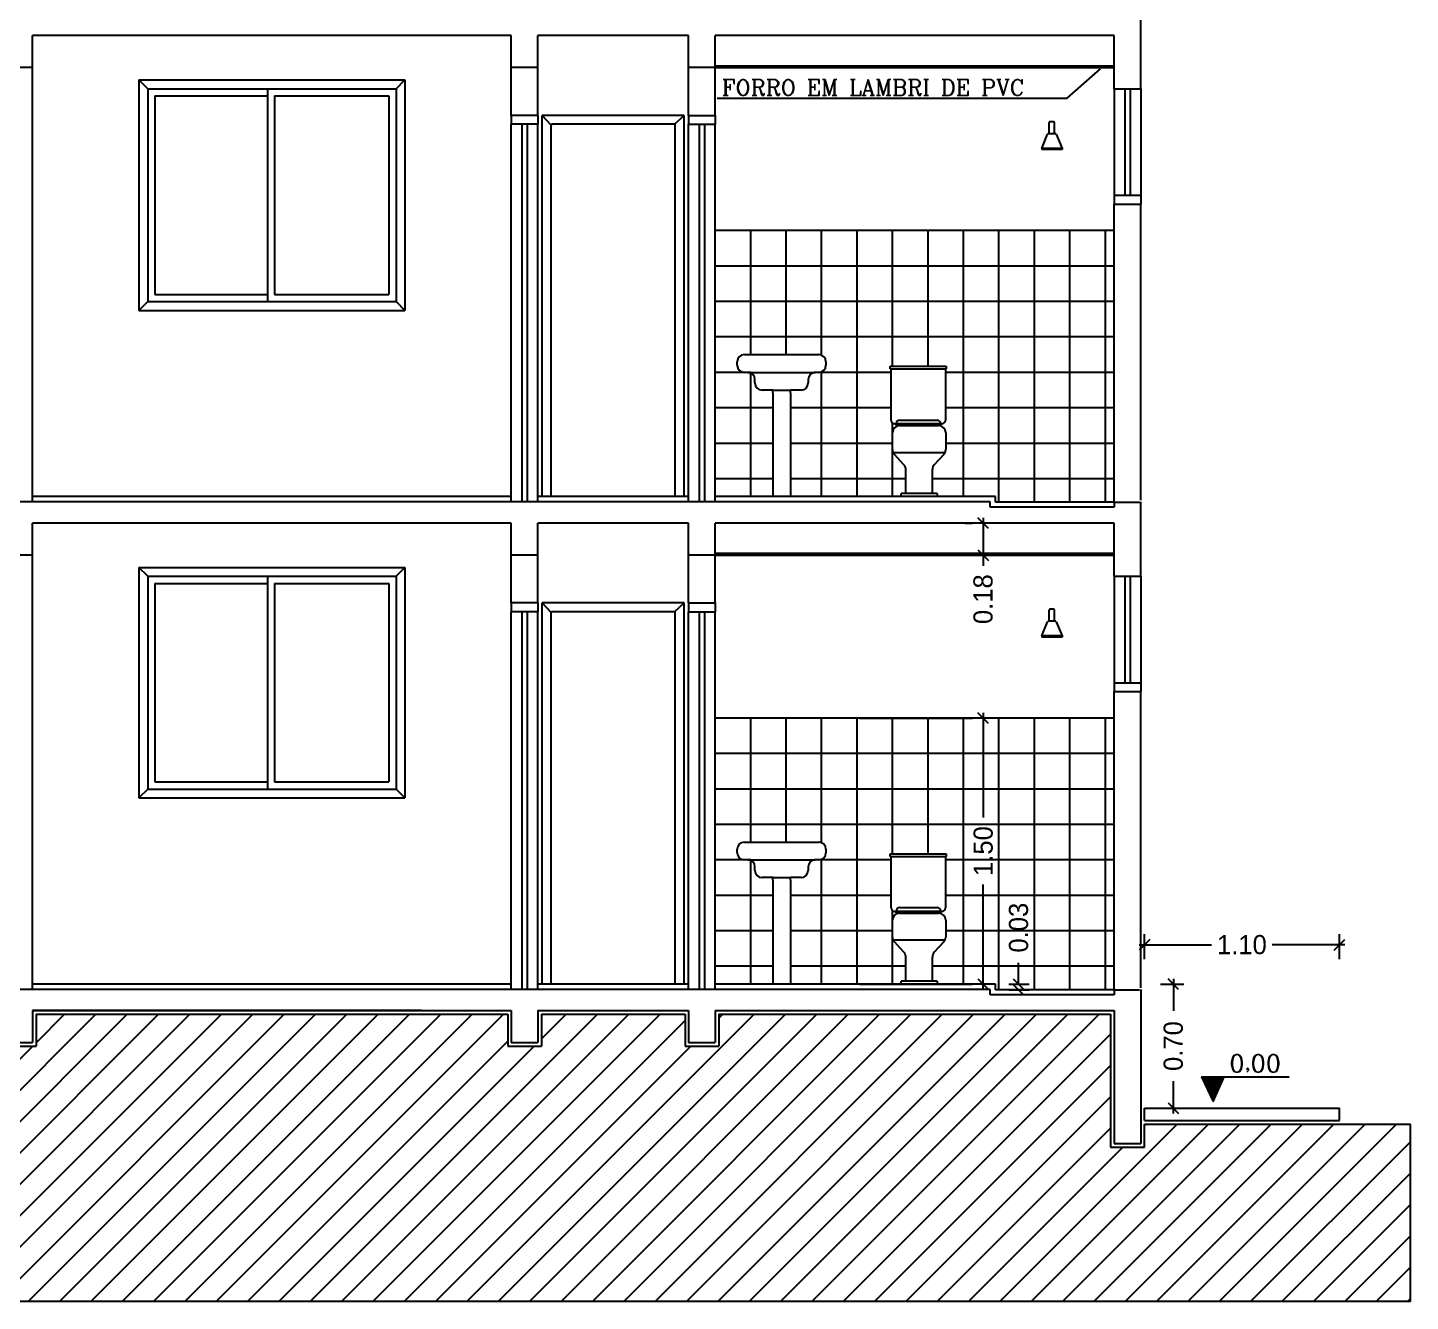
# Model space of a CAD drawing. Extents: x -18 to 75.6, y 22.6 to 43.7.
# Drawn here: x 67.79 to 75.59, y 23.09 to 30.28 of the extents above; entities that cross this region are included whole.
import ezdxf

# ---------------------------------------------------------------- set-up
doc = ezdxf.new("R2010")
doc.units = 0
doc.header["$LTSCALE"] = 2
doc.linetypes.add('ACAD_ISO04W100', pattern=[30.5, 24, -3, 0.5, -3])
doc.layers.get('0').update_dxf_attribs({"linetype": 'CONTINUOUS'})
doc.layers.get('DEFPOINTS').update_dxf_attribs({"linetype": 'CONTINUOUS'})
for name, color, linetype in [('CONCRETO', 5, 'CONTINUOUS'), ('COTA', 244, 'CONTINUOUS'), ('COTAS', 244, 'CONTINUOUS'), ('EQUIPAMENTOS', 1, 'CONTINUOUS'), ('ESQUADRIAS', 244, 'CONTINUOUS'), ('PAREDECORTE', 3, 'CONTINUOUS'), ('PISO', 30, 'CONTINUOUS'), ('TERRENOEMCORTE', 244, 'CONTINUOUS'), ('TEXTO', 1, 'CONTINUOUS')]:
    doc.layers.add(name, color=color, linetype=linetype)
doc.styles.add('ROMANC', font='ROMANC.SHX')
doc.dimstyles.get("Standard").update_dxf_attribs({"dimtxt": 0.18, "dimasz": 0.18, "dimexe": 0.18, "dimexo": 0.0625, "dimgap": 0.09, "dimtad": 0, "dimtih": 1, "dimtoh": 1, "dimdec": 4, "dimzin": 0, "dimtxsty": 'STANDARD', "dimcen": 0.09, "dimazin": 3, "dimtfac": 1, "dimtdec": 4, "dimtofl": 0, "dimtmove": 0, "dimatfit": 3, "dimtolj": 1, "dimtzin": 0})

# ---------------------------------------------------------------- blocks, each defined once
blk = doc.blocks.new('_OBLIQUE')
at = {"color": 0, "linetype": 'BYBLOCK'}
blk.add_line((-0.5, -0.5), (0.5, 0.5), dxfattribs=at)
blk = doc.blocks.new('*D4')
at = {"color": 244, "linetype": 'BYBLOCK', "ltscale": 0.2}
for p, q in [((78.5733, 26.7575), (78.7066, 26.7575)), ((78.6466, 26.7875), (78.6466, 26.6055)), ((78.6466, 26.0275), (78.6466, 26.2095)), ((78.5933, 26.0575), (78.7066, 26.0575))]:
    blk.add_line(p, q, dxfattribs=at)
at = {"layer": 'DEFPOINTS', "color": 0, "linetype": 'BYBLOCK', "ltscale": 0.2}
for p in [(77.7333, 26.7575), (77.7533, 26.0575), (78.6466, 26.0575)]:
    blk.add_point(p, dxfattribs=at)
at = {"color": 244, "linetype": 'BYBLOCK', "ltscale": 0.2, "xscale": 0.06, "yscale": 0.06, "zscale": 0.06}
for p, rotation in [((78.6466, 26.7575), 90), ((78.6466, 26.0575), 270)]:
    blk.add_blockref('_OBLIQUE', p, dxfattribs=dict(at, rotation=rotation))
at = {"color": 30, "linetype": 'BYBLOCK', "ltscale": 0.2, "insert": (78.6466, 26.4075), "char_height": 0.108, "attachment_point": 5, "rotation": 90}
blk.add_mtext('\\A1;0.70', dxfattribs=at)
blk = doc.blocks.new('*X3')
at = {"color": 0}
for p, q in [((191.8346, 96.81), (191.8357, 96.8112)), ((191.8352, 96.8088), (191.8375, 96.8112)), ((191.8357, 96.8076), (191.8392, 96.8112)), ((191.8363, 96.8064), (191.841, 96.8112)), ((191.8369, 96.8052), (191.8428, 96.8112)), ((191.8374, 96.804), (191.8445, 96.8112)), ((191.838, 96.8028), (191.8463, 96.8112)), ((191.8386, 96.8016), (191.8481, 96.8112)), ((191.8391, 96.8004), (191.8498, 96.8112)), ((191.8397, 96.7992), (191.8516, 96.8112)), ((191.8403, 96.798), (191.8534, 96.8112)), ((191.8408, 96.7968), (191.8551, 96.8112)), ((191.8414, 96.7956), (191.8569, 96.8112)), ((191.842, 96.7944), (191.8587, 96.8112)), ((191.8425, 96.7932), (191.8605, 96.8112)), ((191.8431, 96.792), (191.8622, 96.8112)), ((191.8436, 96.7908), (191.864, 96.8112)), ((191.8442, 96.7896), (191.8658, 96.8112)), ((191.8448, 96.7884), (191.8675, 96.8112)), ((191.8453, 96.7872), (191.8693, 96.8112)), ((191.8459, 96.786), (191.8711, 96.8112)), ((191.8465, 96.7848), (191.8728, 96.8112)), ((191.847, 96.7836), (191.8746, 96.8112)), ((191.8476, 96.7824), (191.8764, 96.8112)), ((191.8482, 96.7812), (191.8781, 96.8112)), ((191.8487, 96.78), (191.8799, 96.8112)), ((191.8493, 96.7788), (191.8817, 96.8112)), ((191.8499, 96.7776), (191.8834, 96.8112)), ((191.8504, 96.7764), (191.8852, 96.8112)), ((191.851, 96.7752), (191.887, 96.8112)), ((191.8516, 96.774), (191.8887, 96.8112)), ((191.8521, 96.7728), (191.8905, 96.8112)), ((191.8527, 96.7716), (191.8923, 96.8112)), ((191.8533, 96.7704), (191.894, 96.8112)), ((191.8538, 96.7692), (191.8958, 96.8112)), ((191.8544, 96.768), (191.8976, 96.8112)), ((191.855, 96.7668), (191.8972, 96.809)), ((191.8555, 96.7656), (191.8957, 96.8057)), ((191.8561, 96.7644), (191.8942, 96.8025)), ((191.8567, 96.7632), (191.8927, 96.7992)), ((191.8572, 96.762), (191.8913, 96.796)), ((191.8578, 96.7608), (191.8898, 96.7928)), ((191.8584, 96.7596), (191.8883, 96.7895)), ((191.8589, 96.7584), (191.8868, 96.7863)), ((191.8595, 96.7572), (191.8853, 96.783)), ((191.8601, 96.756), (191.8839, 96.7798)), ((191.8606, 96.7548), (191.8824, 96.7765)), ((191.8612, 96.7536), (191.8809, 96.7733)), ((191.8618, 96.7524), (191.8794, 96.77)), ((191.8623, 96.7512), (191.8779, 96.7668)), ((191.8629, 96.75), (191.8765, 96.7635)), ((191.8635, 96.7488), (191.875, 96.7603)), ((191.864, 96.7476), (191.8735, 96.757)), ((191.8646, 96.7464), (191.872, 96.7538)), ((191.8652, 96.7452), (191.8705, 96.7505)), ((191.8657, 96.744), (191.8691, 96.7473)), ((191.8663, 96.7428), (191.8676, 96.744))]:
    blk.add_line(p, q, dxfattribs=at)
blk = doc.blocks.new('*D6')
at = {"color": 244, "linetype": 'BYBLOCK', "ltscale": 0.2}
for p, q in [((104.9764, 27.4607), (105.6139, 27.4607)), ((105.6739, 27.4907), (105.6739, 26.8997)), ((105.6739, 25.9307), (105.6739, 26.5217)), ((104.9764, 25.9607), (105.6139, 25.9607))]:
    blk.add_line(p, q, dxfattribs=at)
at = {"layer": 'DEFPOINTS', "color": 0, "linetype": 'BYBLOCK', "ltscale": 0.2}
for p in [(105.6739, 27.4607), (105.8164, 27.4607), (105.8164, 25.9607)]:
    blk.add_point(p, dxfattribs=at)
at = {"color": 244, "linetype": 'BYBLOCK', "ltscale": 0.2, "xscale": 0.06, "yscale": 0.06, "zscale": 0.06}
for p, rotation in [((105.6739, 27.4607), 90), ((105.6739, 25.9607), 270)]:
    blk.add_blockref('_OBLIQUE', p, dxfattribs=dict(at, rotation=rotation))
at = {"color": 30, "linetype": 'BYBLOCK', "ltscale": 0.2, "insert": (105.6739, 26.7107), "char_height": 0.108, "attachment_point": 5, "rotation": 90}
blk.add_mtext('\\A1;1.50', dxfattribs=at)
blk = doc.blocks.new('*D7')
at = {"color": 244, "linetype": 'BYBLOCK', "ltscale": 0.2}
for p, q in [((106.711, 25.9607), (106.711, 26.0807)), ((106.6564, 25.9607), (106.771, 25.9607)), ((106.6564, 25.9281), (106.771, 25.9281)), ((106.711, 25.9281), (106.711, 25.9281))]:
    blk.add_line(p, q, dxfattribs=at)
at = {"layer": 'DEFPOINTS', "color": 0, "linetype": 'BYBLOCK', "ltscale": 0.2}
for p in [(105.8164, 25.9607), (105.8164, 25.9281), (106.711, 25.9607)]:
    blk.add_point(p, dxfattribs=at)
at = {"color": 244, "linetype": 'BYBLOCK', "ltscale": 0.2, "xscale": 0.06, "yscale": 0.06, "zscale": 0.06}
for p, rotation in [((106.711, 25.9607), 270), ((106.711, 25.9281), 90)]:
    blk.add_blockref('_OBLIQUE', p, dxfattribs=dict(at, rotation=rotation))
at = {"color": 30, "linetype": 'BYBLOCK', "ltscale": 0.2, "insert": (106.711, 26.2787), "char_height": 0.108, "attachment_point": 5, "rotation": 90}
blk.add_mtext('\\A1;0.03', dxfattribs=at)
blk = doc.blocks.new('*D8')
at = {"color": 244, "linetype": 'BYBLOCK', "ltscale": 0.2}
for p, q in [((105.6464, 28.5607), (105.6871, 28.5607)), ((105.7471, 28.5907), (105.7471, 28.3807)), ((105.6464, 28.3807), (105.6871, 28.3807)), ((105.7471, 28.3807), (105.7471, 28.3207))]:
    blk.add_line(p, q, dxfattribs=at)
at = {"layer": 'DEFPOINTS', "color": 0, "linetype": 'BYBLOCK', "ltscale": 0.2}
for p in [(106.4864, 28.5607), (105.7471, 28.3807), (106.4864, 28.3807)]:
    blk.add_point(p, dxfattribs=at)
at = {"color": 244, "linetype": 'BYBLOCK', "ltscale": 0.2, "xscale": 0.06, "yscale": 0.06, "zscale": 0.06}
for p, rotation in [((105.7471, 28.5607), 90), ((105.7471, 28.3807), 270)]:
    blk.add_blockref('_OBLIQUE', p, dxfattribs=dict(at, rotation=rotation))
at = {"color": 30, "linetype": 'BYBLOCK', "ltscale": 0.2, "insert": (105.7471, 28.1317), "char_height": 0.108, "attachment_point": 5, "rotation": 90}
blk.add_mtext('\\A1;0.18', dxfattribs=at)
blk = doc.blocks.new('*D11')
at = {"color": 244, "linetype": 'BYBLOCK', "ltscale": 0.2}
for p, q in [((106.6564, 26.1007), (106.6564, 26.2424)), ((107.7564, 26.1007), (107.7564, 26.2424)), ((106.6264, 26.1824), (107.0354, 26.1824)), ((107.7864, 26.1824), (107.3774, 26.1824))]:
    blk.add_line(p, q, dxfattribs=at)
at = {"layer": 'DEFPOINTS', "color": 0, "linetype": 'BYBLOCK', "ltscale": 0.2}
for p in [(107.7564, 26.1824), (106.6564, 25.2607), (107.7564, 25.2607)]:
    blk.add_point(p, dxfattribs=at)
at = {"color": 244, "linetype": 'BYBLOCK', "ltscale": 0.2, "xscale": 0.06, "yscale": 0.06, "zscale": 0.06, "rotation": 180}
blk.add_blockref('_OBLIQUE', (106.6564, 26.1824), dxfattribs=at)
at = {"color": 244, "linetype": 'BYBLOCK', "ltscale": 0.2, "xscale": 0.06, "yscale": 0.06, "zscale": 0.06}
blk.add_blockref('_OBLIQUE', (107.7564, 26.1824), dxfattribs=at)
at = {"color": 30, "linetype": 'BYBLOCK', "ltscale": 0.2, "insert": (107.2064, 26.1824), "char_height": 0.108, "attachment_point": 5}
blk.add_mtext('\\A1;1.10', dxfattribs=at)
blk = doc.blocks.new('*D34')
at = {"color": 244, "linetype": 'BYBLOCK', "ltscale": 0.2}
for p, q in [((98.9964, 27.4607), (98.8664, 27.4607)), ((98.9264, 27.4907), (98.9264, 26.8997)), ((98.9264, 25.9307), (98.9264, 26.5217)), ((98.9964, 25.9607), (98.8664, 25.9607))]:
    blk.add_line(p, q, dxfattribs=at)
at = {"layer": 'DEFPOINTS', "color": 0, "linetype": 'BYBLOCK', "ltscale": 0.2}
for p in [(99.8364, 27.4607), (98.9264, 25.9607), (99.8364, 25.9607)]:
    blk.add_point(p, dxfattribs=at)
at = {"color": 244, "linetype": 'BYBLOCK', "ltscale": 0.2, "xscale": 0.06, "yscale": 0.06, "zscale": 0.06}
for p, rotation in [((98.9264, 27.4607), 90), ((98.9264, 25.9607), 270)]:
    blk.add_blockref('_OBLIQUE', p, dxfattribs=dict(at, rotation=rotation))
at = {"color": 30, "linetype": 'BYBLOCK', "ltscale": 0.2, "insert": (98.9264, 26.7107), "char_height": 0.108, "attachment_point": 5, "rotation": 90}
blk.add_mtext('\\A1;1.50', dxfattribs=at)
blk = doc.blocks.new('*X40')
at = {"color": 0, "ltscale": 0.2}
for p, q in [((99.124, 24.1707), (100.744, 25.7907)), ((99.3008, 24.1707), (100.9208, 25.7907)), ((99.4775, 24.1707), (101.0975, 25.7907)), ((99.6543, 24.1707), (101.2743, 25.7907)), ((99.8311, 24.1707), (101.4511, 25.7907)), ((100.0079, 24.1707), (101.6279, 25.7907)), ((100.1846, 24.1707), (101.8046, 25.7907)), ((100.3614, 24.1707), (101.9814, 25.7907)), ((100.4064, 25.6298), (100.5672, 25.7907)), ((100.5382, 24.1707), (102.1582, 25.7907)), ((100.715, 24.1707), (102.335, 25.7907)), ((100.8917, 24.1707), (102.5117, 25.7907)), ((101.0685, 24.1707), (102.6885, 25.7907)), ((101.2453, 24.1707), (102.8653, 25.7907)), ((101.4221, 24.1707), (103.0421, 25.7907)), ((101.9524, 24.1707), (103.5724, 25.7907)), ((102.1292, 24.1707), (103.7492, 25.7907)), ((102.306, 24.1707), (103.926, 25.7907)), ((102.4827, 24.1707), (104.0664, 25.7543)), ((102.8363, 24.1707), (104.4563, 25.7907)), ((103.0131, 24.1707), (104.6331, 25.7907)), ((103.1898, 24.1707), (104.8098, 25.7907)), ((103.2564, 25.6514), (103.3956, 25.7907)), ((103.3666, 24.1707), (104.9866, 25.7907)), ((103.5434, 24.1707), (105.1634, 25.7907)), ((103.7202, 24.1707), (105.3402, 25.7907)), ((103.897, 24.1707), (105.517, 25.7907)), ((104.0737, 24.1707), (105.6937, 25.7907)), ((104.2505, 24.1707), (105.8705, 25.7907)), ((104.2564, 25.7675), (104.2795, 25.7907)), ((104.4273, 24.1707), (106.0473, 25.7907)), ((104.6041, 24.1707), (106.2241, 25.7907)), ((104.7808, 24.1707), (106.4008, 25.7907)), ((104.9576, 24.1707), (106.4664, 25.6794)), ((98.9472, 24.1707), (100.3872, 25.6107)), ((101.5989, 24.1707), (103.0664, 25.6382)), ((101.7756, 24.1707), (103.2156, 25.6107)), ((102.6595, 24.1707), (104.0995, 25.6107)), ((105.1344, 24.1707), (106.4664, 25.5026)), ((105.3112, 24.1707), (106.4664, 25.3259)), ((105.4879, 24.1707), (106.4664, 25.1491)), ((105.8415, 24.1707), (106.8415, 25.1707)), ((106.0183, 24.1707), (107.0183, 25.1707)), ((106.195, 24.1707), (107.195, 25.1707)), ((106.3718, 24.1707), (107.3718, 25.1707)), ((106.5486, 24.1707), (107.5486, 25.1707)), ((106.6564, 25.1623), (106.6647, 25.1707)), ((106.7254, 24.1707), (107.7254, 25.1707)), ((106.9022, 24.1707), (107.9022, 25.1707)), ((107.0789, 24.1707), (108.0789, 25.1707)), ((105.6647, 24.1707), (106.5347, 25.0407)), ((107.2557, 24.1707), (108.1564, 25.0713)), ((107.4325, 24.1707), (108.1564, 24.8945)), ((107.6093, 24.1707), (108.1564, 24.7178)), ((107.786, 24.1707), (108.1564, 24.541)), ((107.9628, 24.1707), (108.1564, 24.3642)), ((108.1396, 24.1707), (108.1564, 24.1874))]:
    blk.add_line(p, q, dxfattribs=at)

msp = doc.modelspace()

# ---------------------------------------------------------------- linework, layer by layer
at = {"layer": 'CONCRETO', "color": 5, "linetype": 'CONTINUOUS', "ltscale": 0.2}
for p, q in [((74.0693, 29.9306), (74.0693, 30.3506)), ((70.5193, 30.2306), (67.8193, 30.2306)), ((67.8193, 30.0506), (67.8193, 30.2306)), ((70.5193, 30.0506), (70.5193, 30.2306)), ((71.5193, 30.2306), (70.6693, 30.2306)), ((70.6693, 30.0506), (70.6693, 30.2306)), ((71.5193, 30.0506), (71.5193, 30.2306)), ((73.9193, 30.2306), (71.6693, 30.2306)), ((71.6693, 30.0506), (71.6693, 30.2306)), ((73.9193, 29.9306), (73.9193, 30.2306)), ((67.8193, 30.0506), (67.6693, 30.0506)), ((70.6693, 30.0506), (70.5193, 30.0506)), ((71.6693, 30.0506), (71.5193, 30.0506)), ((73.9193, 29.9306), (74.0693, 29.9306)), ((70.6693, 29.7806), (70.5193, 29.7806)), ((70.5193, 29.7806), (70.5193, 29.7306)), ((70.6693, 29.7306), (70.5193, 29.7306)), ((70.6693, 29.7806), (70.6693, 29.7306)), ((71.5193, 29.7806), (71.5193, 29.7306)), ((71.5193, 29.7806), (71.6693, 29.7806)), ((71.5193, 29.7306), (71.6693, 29.7306)), ((71.6693, 29.7806), (71.6693, 29.7306)), ((73.9193, 29.3306), (73.9193, 29.2806)), ((73.9193, 29.3306), (74.0693, 29.3306)), ((74.0693, 29.3306), (74.0693, 29.2806)), ((73.9193, 29.2806), (74.0693, 29.2806)), ((73.2193, 27.6006), (57.9693, 27.6006)), ((73.2193, 27.5706), (73.2193, 27.6006)), ((73.92, 27.5706), (73.2193, 27.5706)), ((73.92, 27.6011), (73.92, 27.5706)), ((73.92, 27.598), (74.0621, 27.598)), ((74.0693, 27.1806), (74.0693, 27.6006)), ((67.8193, 27.3006), (67.8193, 27.4806)), ((70.5193, 27.4806), (67.8193, 27.4806)), ((70.5193, 27.3006), (70.5193, 27.4806)), ((70.6693, 27.3006), (70.6693, 27.4806)), ((71.5193, 27.4806), (70.6693, 27.4806)), ((71.5193, 27.3006), (71.5193, 27.4806)), ((73.9193, 27.4806), (71.6693, 27.4806)), ((71.6693, 27.3006), (71.6693, 27.4806)), ((73.9193, 27.1806), (73.9193, 27.4806)), ((67.8193, 27.3006), (67.6693, 27.3006)), ((70.6693, 27.3006), (70.5193, 27.3006)), ((71.6693, 27.3006), (71.5193, 27.3006)), ((73.9193, 27.1806), (74.0693, 27.1806)), ((70.5193, 27.0306), (70.5193, 26.9806)), ((70.6693, 27.0306), (70.5193, 27.0306)), ((70.6693, 26.9806), (70.5193, 26.9806)), ((70.6693, 27.0306), (70.6693, 26.9806)), ((71.5193, 27.0306), (71.6693, 27.0306)), ((71.5193, 27.0306), (71.5193, 26.9806)), ((71.5193, 26.9806), (71.6693, 26.9806)), ((71.6693, 27.0306), (71.6693, 26.9806)), ((73.9193, 26.5806), (74.0693, 26.5806)), ((73.9193, 26.5806), (73.9193, 26.5306)), ((73.9193, 26.5306), (74.0693, 26.5306)), ((74.0693, 26.5806), (74.0693, 26.5306)), ((73.2193, 24.8506), (57.9693, 24.8506)), ((73.2193, 24.8206), (73.2193, 24.8506)), ((73.92, 24.8206), (73.2193, 24.8206)), ((73.92, 24.8511), (73.92, 24.8206)), ((73.92, 24.848), (74.0621, 24.848)), ((74.0693, 24.8506), (74.0693, 23.9806)), ((67.8193, 24.7306), (67.8193, 24.5506)), ((70.012, 24.7306), (67.8193, 24.7306)), ((67.8193, 24.7306), (70.5193, 24.7306)), ((70.5193, 24.7306), (70.5193, 24.5506)), ((70.6693, 24.7306), (70.6693, 24.5506)), ((70.6693, 24.7306), (71.5193, 24.7306)), ((71.5193, 24.7306), (71.5193, 24.5506)), ((71.6693, 24.7306), (71.6693, 24.5506)), ((71.6693, 24.7306), (73.9193, 24.7306)), ((73.9193, 24.7306), (73.9193, 23.9806)), ((67.6693, 24.5506), (67.8193, 24.5506)), ((70.5193, 24.5506), (70.6693, 24.5506)), ((71.5193, 24.5506), (71.6693, 24.5506)), ((73.9193, 23.9806), (74.0693, 23.9806))]:
    msp.add_line(p, q, dxfattribs=at)
at = {"layer": 'CONCRETO', "color": 5, "ltscale": 0.2}
msp.add_line((73.9193, 23.9806), (74.0693, 23.9806), dxfattribs=at)
at = {"layer": 'COTA', "color": 244, "linetype": 'CONTINUOUS', "ltscale": 0.2}
for p, q in [((72.6565, 28.3503), (72.6565, 28.366)), ((72.6565, 28.366), (72.9726, 28.366)), ((72.6565, 28.3503), (72.9726, 28.3503)), ((72.6609, 28.0603), (72.6609, 28.3503)), ((72.9671, 28.3503), (72.9671, 28.0603)), ((72.9726, 28.366), (72.9726, 28.3503)), ((72.9471, 28.0403), (72.6809, 28.0403)), ((72.6565, 25.616), (72.9726, 25.616)), ((72.6565, 25.6003), (72.6565, 25.616)), ((72.6565, 25.6003), (72.9726, 25.6003)), ((72.6609, 25.3103), (72.6609, 25.6003)), ((72.9671, 25.6003), (72.9671, 25.3103)), ((72.9726, 25.616), (72.9726, 25.6003)), ((72.9471, 25.2903), (72.6809, 25.2903))]:
    msp.add_line(p, q, dxfattribs=at)
for centre, start, end in [((72.6809, 28.0603), 180, 270), ((72.9471, 28.0603), 270, 360), ((72.6809, 25.3103), 180, 270), ((72.9471, 25.3103), 270, 360)]:
    msp.add_arc(centre, 0.02, start, end, dxfattribs=at)
at = {"layer": 'COTAS', "color": 244, "ltscale": 0.2}
for p, q in [((74.4113, 24.3567), (74.9058, 24.3567)), ((74.4113, 24.3567), (74.4765, 24.2184)), ((74.4765, 24.2184), (74.5397, 24.3572))]:
    msp.add_line(p, q, dxfattribs=at)
at = {"layer": 'EQUIPAMENTOS', "color": 244, "linetype": 'CONTINUOUS', "ltscale": 0.3}
for p, q in [((73.5527, 29.6771), (73.5527, 29.7402)), ((73.5775, 29.7452), (73.5577, 29.7452)), ((73.5825, 29.6771), (73.5825, 29.7402)), ((73.511, 29.5946), (73.5431, 29.6739)), ((73.5879, 29.6771), (73.5477, 29.6771)), ((73.5924, 29.6741), (73.6267, 29.5946)), ((73.6267, 29.5946), (73.511, 29.5946)), ((73.511, 29.5946), (73.511, 29.5882)), ((73.6267, 29.5882), (73.511, 29.5882)), ((73.6267, 29.5946), (73.6267, 29.5882)), ((71.8535, 28.3311), (72.2335, 28.3311)), ((71.9935, 28.2311), (72.0935, 28.2311)), ((71.9935, 28.2165), (71.9935, 27.6309)), ((72.0935, 28.2165), (72.0935, 27.6309)), ((72.6904, 28.0317), (72.6904, 28.0417)), ((72.9404, 28.0317), (72.6904, 28.0317)), ((72.709, 28.0306), (72.929, 28.0306)), ((72.7104, 28.0617), (72.9204, 28.0617)), ((72.7109, 28.0317), (72.7109, 28.0306)), ((72.8609, 28.0317), (72.8609, 28.0306)), ((72.9404, 28.0417), (72.9404, 28.0317)), ((72.669, 27.8953), (72.669, 27.9906)), ((72.969, 27.9906), (72.969, 27.8953)), ((72.6722, 27.8796), (72.9659, 27.8796)), ((72.7334, 27.81), (72.6797, 27.8681)), ((72.9584, 27.8681), (72.9047, 27.81)), ((72.9659, 27.8796), (72.9584, 27.8681)), ((72.744, 27.6469), (72.744, 27.7828)), ((72.894, 27.6469), (72.894, 27.7828)), ((72.9216, 27.6469), (72.7171, 27.6469)), ((72.9216, 27.6306), (72.7171, 27.6306)), ((72.9216, 27.6469), (72.9216, 27.6306)), ((73.5527, 26.9271), (73.5527, 26.9902)), ((73.5775, 26.9952), (73.5577, 26.9952)), ((73.5825, 26.9271), (73.5825, 26.9902)), ((73.511, 26.8446), (73.5431, 26.9239)), ((73.5879, 26.9271), (73.5477, 26.9271)), ((73.5924, 26.9241), (73.6267, 26.8446)), ((73.511, 26.8446), (73.511, 26.8382)), ((73.6267, 26.8446), (73.511, 26.8446)), ((73.6267, 26.8382), (73.511, 26.8382)), ((73.6267, 26.8446), (73.6267, 26.8382)), ((71.8535, 25.5811), (72.2335, 25.5811)), ((71.9935, 25.4811), (72.0935, 25.4811)), ((71.9935, 25.4665), (71.9935, 24.8809)), ((72.0935, 25.4665), (72.0935, 24.8809)), ((72.6904, 25.2817), (72.6904, 25.2917)), ((72.9404, 25.2817), (72.6904, 25.2817)), ((72.709, 25.2806), (72.929, 25.2806)), ((72.7104, 25.3117), (72.9204, 25.3117)), ((72.7109, 25.2817), (72.7109, 25.2806)), ((72.8609, 25.2817), (72.8609, 25.2806)), ((72.9404, 25.2917), (72.9404, 25.2817)), ((72.669, 25.1453), (72.669, 25.2406)), ((72.969, 25.2406), (72.969, 25.1453)), ((72.6722, 25.1296), (72.9659, 25.1296)), ((72.7334, 25.06), (72.6797, 25.1181)), ((72.9584, 25.1181), (72.9047, 25.06)), ((72.9659, 25.1296), (72.9584, 25.1181)), ((72.744, 24.8969), (72.744, 25.0328)), ((72.894, 24.8969), (72.894, 25.0328)), ((72.9216, 24.8969), (72.7171, 24.8969)), ((72.9216, 24.8806), (72.7171, 24.8806)), ((72.9216, 24.8969), (72.9216, 24.8806))]:
    msp.add_line(p, q, dxfattribs=at)
at = {"layer": 'EQUIPAMENTOS', "color": 244, "ltscale": 0.3}
for p, q in [((71.7935, 28.3711), (71.7935, 28.3911)), ((71.8335, 28.4311), (72.2535, 28.4311)), ((72.2935, 28.3911), (72.2935, 28.3711)), ((71.8535, 28.3311), (71.8335, 28.3311)), ((72.2535, 28.3311), (72.2335, 28.3311)), ((71.8935, 28.2711), (71.8935, 28.2911)), ((71.9935, 28.2311), (71.9335, 28.2311)), ((71.9935, 28.2165), (71.9935, 28.2311)), ((72.1535, 28.2311), (72.0935, 28.2311)), ((72.0935, 28.2165), (72.0935, 28.2311)), ((72.1935, 28.2911), (72.1935, 28.2711)), ((71.8335, 25.6811), (72.2535, 25.6811)), ((71.7935, 25.6211), (71.7935, 25.6411)), ((71.8535, 25.5811), (71.8335, 25.5811)), ((72.2535, 25.5811), (72.2335, 25.5811)), ((72.2935, 25.6411), (72.2935, 25.6211)), ((71.8935, 25.5211), (71.8935, 25.5411)), ((72.1935, 25.5411), (72.1935, 25.5211)), ((71.9935, 25.4811), (71.9335, 25.4811)), ((71.9935, 25.4665), (71.9935, 25.4811)), ((72.0935, 25.4665), (72.0935, 25.4811)), ((72.1535, 25.4811), (72.0935, 25.4811))]:
    msp.add_line(p, q, dxfattribs=at)
at = {"layer": 'EQUIPAMENTOS', "color": 244, "linetype": 'ACAD_ISO04W100', "ltscale": 0.3}
for p, q in [((72.7171, 27.6306), (72.7171, 27.6469)), ((72.7171, 24.8806), (72.7171, 24.8969))]:
    msp.add_line(p, q, dxfattribs=at)
at = {"layer": 'EQUIPAMENTOS', "color": 244, "linetype": 'CONTINUOUS', "ltscale": 0.3}
for centre, radius, start, end in [((73.5577, 29.7402), 0.005, 90, 180), ((73.5775, 29.7402), 0.005, 0, 90), ((73.5477, 29.6721), 0.005, 90, 157.98756), ((73.5879, 29.6721), 0.005, 23.35704, 90), ((72.709, 27.9906), 0.04, 90, 180), ((72.7104, 28.0417), 0.02, 90, 180), ((72.9204, 28.0417), 0.02, 0, 90), ((72.929, 27.9906), 0.04, 0, 90), ((72.709, 27.8953), 0.04, 180, 222.75009), ((72.929, 27.8953), 0.04, 336.95877, 0), ((72.7187, 27.7964), 0.02, 42.75009, 42.75009), ((72.704, 27.7828), 0.04, 0, 42.75009), ((72.934, 27.7828), 0.04, 137.24991, 180), ((73.5577, 26.9902), 0.005, 90, 180), ((73.5775, 26.9902), 0.005, 0, 90), ((73.5477, 26.9221), 0.005, 90, 157.98756), ((73.5879, 26.9221), 0.005, 23.35704, 90), ((72.709, 25.2406), 0.04, 90, 180), ((72.7104, 25.2917), 0.02, 90, 180), ((72.9204, 25.2917), 0.02, 0, 90), ((72.929, 25.2406), 0.04, 0, 90), ((72.709, 25.1453), 0.04, 180, 222.75009), ((72.929, 25.1453), 0.04, 336.95877, 0), ((72.7187, 25.0464), 0.02, 42.75009, 42.75009), ((72.704, 25.0328), 0.04, 0, 42.75009), ((72.934, 25.0328), 0.04, 137.24991, 180)]:
    msp.add_arc(centre, radius, start, end, dxfattribs=at)
at = {"layer": 'EQUIPAMENTOS', "color": 244, "ltscale": 0.3}
for centre, start, end in [((71.8335, 28.3911), 90, 180), ((72.2535, 28.3911), 0, 90), ((71.8335, 28.3711), 180, 270), ((71.8535, 28.2911), 0, 90), ((72.2335, 28.2911), 90, 180), ((72.2535, 28.3711), 270, 0), ((71.9335, 28.2711), 180, 270), ((72.1535, 28.2711), 270, 0), ((71.8335, 25.6411), 90, 180), ((72.2535, 25.6411), 0, 90), ((71.8335, 25.6211), 180, 270), ((71.8535, 25.5411), 0, 90), ((72.2335, 25.5411), 90, 180), ((72.2535, 25.6211), 270, 0), ((71.9335, 25.5211), 180, 270), ((72.1535, 25.5211), 270, 0)]:
    msp.add_arc(centre, 0.04, start, end, dxfattribs=at)
at = {"layer": 'ESQUADRIAS', "color": 30, "linetype": 'CONTINUOUS', "ltscale": 0.3}
for p, q in [((68.4193, 29.9806), (69.9193, 29.9806)), ((68.4693, 29.9306), (68.4193, 29.9806)), ((68.4193, 29.9806), (68.4193, 28.6806)), ((69.8693, 29.9306), (69.9193, 29.9806)), ((69.9193, 29.9806), (69.9193, 28.6806)), ((68.4693, 29.9306), (69.8693, 29.9306)), ((68.4693, 29.9306), (68.4693, 28.7306)), ((68.5093, 29.8906), (69.1443, 29.8906)), ((68.5093, 29.8906), (68.5093, 28.7706)), ((69.1443, 29.9306), (69.1443, 28.7306)), ((69.1843, 29.8906), (69.8293, 29.8906)), ((69.1843, 29.8906), (69.1843, 28.7706)), ((69.8293, 29.8906), (69.8293, 28.7706)), ((69.8693, 29.9306), (69.8693, 28.7306)), ((68.4693, 28.7306), (68.4193, 28.6806)), ((68.4693, 28.7306), (69.8693, 28.7306)), ((68.5093, 28.7706), (69.1443, 28.7706)), ((69.1843, 28.7706), (69.8293, 28.7706)), ((69.8693, 28.7306), (69.9193, 28.6806)), ((68.4193, 28.6806), (69.9193, 28.6806)), ((68.4193, 27.2306), (68.4193, 25.9306)), ((68.4193, 27.2306), (69.9193, 27.2306)), ((68.4693, 27.1806), (68.4193, 27.2306)), ((69.8693, 27.1806), (69.9193, 27.2306)), ((69.9193, 27.2306), (69.9193, 25.9306)), ((68.4693, 27.1806), (68.4693, 25.9806)), ((68.4693, 27.1806), (69.8693, 27.1806)), ((68.5093, 27.1406), (68.5093, 26.0206)), ((68.5093, 27.1406), (69.1443, 27.1406)), ((69.1443, 27.1806), (69.1443, 25.9806)), ((69.1843, 27.1406), (69.8293, 27.1406)), ((69.1843, 27.1406), (69.1843, 26.0206)), ((69.8293, 27.1406), (69.8293, 26.0206)), ((69.8693, 27.1806), (69.8693, 25.9806)), ((68.4693, 25.9806), (68.4193, 25.9306)), ((68.4693, 25.9806), (69.8693, 25.9806)), ((68.5093, 26.0206), (69.1443, 26.0206)), ((69.1843, 26.0206), (69.8293, 26.0206)), ((69.8693, 25.9806), (69.9193, 25.9306)), ((68.4193, 25.9306), (69.9193, 25.9306))]:
    msp.add_line(p, q, dxfattribs=at)
at = {"layer": 'ESQUADRIAS', "color": 1, "linetype": 'CONTINUOUS', "ltscale": 0.2}
for p, q in [((73.9193, 29.9306), (73.9193, 29.3306)), ((74.0693, 29.9306), (74.0693, 29.3306)), ((70.5193, 27.6006), (70.5193, 29.7306)), ((70.6693, 27.6006), (70.6693, 29.7306)), ((71.5193, 27.6006), (71.5193, 29.7306)), ((71.6693, 27.6006), (71.6693, 29.7306)), ((73.9193, 27.1806), (73.9193, 26.5806)), ((74.0693, 27.1806), (74.0693, 26.5806)), ((70.5193, 24.8506), (70.5193, 26.9806)), ((70.6693, 24.8506), (70.6693, 26.9806)), ((71.5193, 24.8506), (71.5193, 26.9806)), ((71.6693, 24.8506), (71.6693, 26.9806))]:
    msp.add_line(p, q, dxfattribs=at)
at = {"layer": 'ESQUADRIAS', "color": 5, "linetype": 'CONTINUOUS', "ltscale": 0.2}
for p, q in [((73.9793, 29.9306), (73.9793, 29.3306)), ((74.0093, 29.9306), (74.0093, 29.3306)), ((70.5793, 29.7306), (70.5793, 27.6006)), ((70.6093, 29.7306), (70.6093, 27.6006)), ((71.5793, 29.7306), (71.5793, 27.6006)), ((71.6093, 29.7306), (71.6093, 27.6006)), ((73.9793, 27.1806), (73.9793, 26.5806)), ((74.0093, 27.1806), (74.0093, 26.5806)), ((70.5793, 26.9806), (70.5793, 24.8506)), ((70.6093, 26.9806), (70.6093, 24.8506)), ((71.5793, 26.9806), (71.5793, 24.8506)), ((71.6093, 26.9806), (71.6093, 24.8506))]:
    msp.add_line(p, q, dxfattribs=at)
at = {"layer": 'ESQUADRIAS', "color": 30, "linetype": 'CONTINUOUS', "ltscale": 0.2}
for p, q in [((71.4943, 29.7806), (70.6943, 29.7806)), ((70.6943, 27.6306), (70.6943, 29.7806)), ((70.7443, 29.7256), (70.6943, 29.7806)), ((70.7443, 27.6306), (70.7443, 29.7256)), ((71.4393, 29.7306), (70.7493, 29.7306)), ((71.4393, 29.7306), (71.4943, 29.7806)), ((71.4443, 27.6306), (71.4443, 29.7256)), ((71.4943, 27.6306), (71.4943, 29.7806)), ((70.6943, 24.8806), (70.6943, 27.0306)), ((71.4943, 27.0306), (70.6943, 27.0306)), ((70.7443, 26.9756), (70.6943, 27.0306)), ((71.4393, 26.9806), (70.7493, 26.9806)), ((71.4393, 26.9806), (71.4943, 27.0306)), ((71.4943, 24.8806), (71.4943, 27.0306)), ((70.7443, 24.8806), (70.7443, 26.9756)), ((71.4443, 24.8806), (71.4443, 26.9756))]:
    msp.add_line(p, q, dxfattribs=at)
for centre, start, end in [((70.7493, 29.7256), 90, 180), ((71.4393, 29.7256), 0, 90), ((70.7493, 26.9756), 90, 180), ((71.4393, 26.9756), 0, 90)]:
    msp.add_arc(centre, 0.005, start, end, dxfattribs=at)
at = {"layer": 'PAREDECORTE', "color": 3, "linetype": 'CONTINUOUS', "ltscale": 0.2}
for p, q in [((67.8193, 27.6006), (67.8193, 30.0506)), ((70.5193, 29.7806), (70.5193, 30.0506)), ((70.6693, 29.7806), (70.6693, 30.0506)), ((71.5193, 29.7806), (71.5193, 30.0506)), ((71.6693, 29.7806), (71.6693, 30.0506)), ((73.92, 27.598), (73.9193, 29.2806)), ((74.0693, 27.6101), (74.0693, 29.2806)), ((67.8193, 24.8506), (67.8193, 27.3006)), ((70.5193, 27.0306), (70.5193, 27.3006)), ((70.6693, 27.0306), (70.6693, 27.3006)), ((71.5193, 27.0306), (71.5193, 27.3006)), ((71.6693, 27.0306), (71.6693, 27.3006)), ((73.92, 24.848), (73.9193, 26.5306)), ((74.0693, 24.8601), (74.0693, 26.5306))]:
    msp.add_line(p, q, dxfattribs=at)
at = {"layer": 'PISO', "color": 30, "linetype": 'CONTINUOUS', "ltscale": 0.2}
for p, q in [((71.6693, 30.0606), (73.9193, 30.0606)), ((71.6693, 30.0506), (73.9193, 30.0506)), ((73.9193, 29.1306), (71.6693, 29.1306)), ((71.8693, 28.4311), (71.8693, 29.1306)), ((72.0693, 28.4311), (72.0693, 29.1306)), ((72.2693, 28.4278), (72.2693, 29.1306)), ((72.4693, 27.6306), (72.4693, 29.1306)), ((72.6693, 28.366), (72.6693, 29.1306)), ((72.8693, 28.366), (72.8693, 29.1306)), ((73.0693, 27.6306), (73.0693, 29.1306)), ((73.2693, 27.598), (73.2693, 29.1306)), ((73.4693, 27.598), (73.4693, 29.1306)), ((73.6693, 27.598), (73.6693, 29.1306)), ((73.8693, 27.598), (73.8693, 29.1306)), ((73.9193, 28.9306), (71.6693, 28.9306)), ((73.9193, 28.7306), (71.6693, 28.7306)), ((73.9193, 28.5306), (71.6693, 28.5306)), ((71.8693, 28.3306), (71.6693, 28.3306)), ((71.8693, 27.6306), (71.8693, 28.3311)), ((72.0693, 28.3306), (72.0693, 28.3311)), ((72.6609, 28.3306), (72.2272, 28.3306)), ((72.2693, 27.6306), (72.2693, 28.3344)), ((73.9193, 28.3306), (72.9671, 28.3306)), ((71.9935, 28.1306), (71.6693, 28.1306)), ((72.6609, 28.1306), (72.0935, 28.1306)), ((73.9193, 28.1306), (72.9671, 28.1306)), ((72.6693, 27.6306), (72.6693, 28.044)), ((72.8693, 28.0306), (72.8693, 28.0317)), ((71.9935, 27.9306), (71.6693, 27.9306)), ((72.6693, 27.9306), (72.0935, 27.9306)), ((73.9193, 27.9306), (72.969, 27.9306)), ((71.9935, 27.7306), (71.6693, 27.7306)), ((72.744, 27.7306), (72.0935, 27.7306)), ((73.9193, 27.7306), (72.894, 27.7306)), ((70.5193, 27.6306), (67.8193, 27.6306)), ((71.5193, 27.6306), (70.6693, 27.6306)), ((73.2493, 27.6306), (71.6693, 27.6306)), ((73.2493, 27.598), (73.2493, 27.6306)), ((73.92, 27.598), (73.2493, 27.598)), ((71.6693, 27.3106), (73.9193, 27.3106)), ((71.6693, 27.3006), (73.9193, 27.3006)), ((73.9193, 26.3806), (71.6693, 26.3806)), ((71.8693, 25.6811), (71.8693, 26.3806)), ((72.0693, 25.6811), (72.0693, 26.3806)), ((72.2693, 25.6778), (72.2693, 26.3806)), ((72.4693, 24.8806), (72.4693, 26.3806)), ((72.6693, 25.616), (72.6693, 26.3806)), ((72.8693, 25.616), (72.8693, 26.3806)), ((73.0693, 24.8806), (73.0693, 26.3806)), ((73.2693, 24.848), (73.2693, 26.3806)), ((73.4693, 24.848), (73.4693, 26.3806)), ((73.6693, 24.848), (73.6693, 26.3806)), ((73.8693, 24.848), (73.8693, 26.3806)), ((73.9193, 26.1806), (71.6693, 26.1806)), ((73.9193, 25.9806), (71.6693, 25.9806)), ((73.9193, 25.7806), (71.6693, 25.7806)), ((71.8693, 25.5806), (71.6693, 25.5806)), ((71.8693, 24.8806), (71.8693, 25.5811)), ((72.0693, 25.5806), (72.0693, 25.5811)), ((72.6609, 25.5806), (72.2272, 25.5806)), ((72.2693, 24.8806), (72.2693, 25.5844)), ((73.9193, 25.5806), (72.9671, 25.5806)), ((71.9935, 25.3806), (71.6693, 25.3806)), ((72.6609, 25.3806), (72.0935, 25.3806)), ((73.9193, 25.3806), (72.9671, 25.3806)), ((72.6693, 24.8806), (72.6693, 25.294)), ((72.8693, 25.2806), (72.8693, 25.2817)), ((71.9935, 25.1806), (71.6693, 25.1806)), ((72.6693, 25.1806), (72.0935, 25.1806)), ((73.9193, 25.1806), (72.969, 25.1806)), ((71.9935, 24.9806), (71.6693, 24.9806)), ((72.744, 24.9806), (72.0935, 24.9806)), ((73.9193, 24.9806), (72.894, 24.9806)), ((70.5193, 24.8806), (67.8193, 24.8806)), ((71.5193, 24.8806), (70.6693, 24.8806)), ((73.2493, 24.8806), (71.6693, 24.8806)), ((73.2493, 24.848), (73.2493, 24.8806)), ((73.92, 24.848), (73.2493, 24.848))]:
    msp.add_line(p, q, dxfattribs=at)
at = {"layer": 'PISO', "color": 244, "ltscale": 0.2}
for p, q in [((74.0893, 24.1806), (75.1893, 24.1806)), ((74.0893, 24.1106), (74.0893, 24.1806)), ((75.1893, 24.1106), (75.1893, 24.1806)), ((74.0893, 24.1106), (75.1893, 24.1106))]:
    msp.add_line(p, q, dxfattribs=at)
at = {"layer": 'TERRENOEMCORTE', "color": 244, "linetype": 'CONTINUOUS', "ltscale": 0.2}
for p, q in [((67.8393, 24.7106), (70.4993, 24.7106)), ((67.8393, 24.7106), (67.8393, 24.5306)), ((70.4993, 24.7106), (70.4993, 24.5306)), ((70.6893, 24.7106), (71.4993, 24.7106)), ((70.6893, 24.7106), (70.6893, 24.5306)), ((71.4993, 24.7106), (71.4993, 24.5306)), ((71.6893, 24.7106), (73.8993, 24.7106)), ((71.6893, 24.7106), (71.6893, 24.5306)), ((73.8993, 24.7106), (73.8993, 23.9606)), ((67.6493, 24.5306), (67.8393, 24.5306)), ((70.4993, 24.5306), (70.6893, 24.5306)), ((71.4993, 24.5306), (71.6893, 24.5306)), ((74.0893, 24.0906), (75.5893, 24.0906)), ((74.0893, 23.9606), (74.0893, 24.0906)), ((75.5893, 23.0906), (75.5893, 24.0906)), ((73.8993, 23.9606), (74.0893, 23.9606)), ((75.5893, 23.0906), (55.5993, 23.0906))]:
    msp.add_line(p, q, dxfattribs=at)
at = {"layer": 'TEXTO', "color": 244, "linetype": 'CONTINUOUS', "ltscale": 0.2}
msp.add_line((73.6544, 29.8786), (73.8427, 30.0433), dxfattribs=at)
at = {"layer": 'TEXTO', "color": 244, "linetype": 'CONTINUOUS', "ltscale": 0.3}
msp.add_line((71.6797, 29.8786), (73.6544, 29.8786), dxfattribs=at)

# ---------------------------------------------------------------- block references
at = {"layer": 'COTAS', "color": 244, "ltscale": 0.2, "xscale": 2, "yscale": 2, "zscale": 2}
msp.add_blockref('*X3', (-309.2568, -169.2656), dxfattribs=at)
at = {"layer": 'TERRENOEMCORTE', "color": 30, "ltscale": 0.2}
msp.add_blockref('*X40', (-32.567, -1.0801), dxfattribs=at)

# ---------------------------------------------------------------- texts
at = {"layer": 'COTAS', "color": 244, "ltscale": 0.2, "style": 'ROMANC'}
msp.add_text('0,00', height=0.1, dxfattribs=at).set_placement((74.5686, 24.3828))
at = {"layer": 'TEXTO', "color": 30, "linetype": 'CONTINUOUS', "ltscale": 0.3, "style": 'ROMANC'}
msp.add_text('FORRO EM LAMBRI DE PVC', height=0.09, rotation=360, dxfattribs=at).set_placement((71.707, 29.8926))

# ---------------------------------------------------------------- dimensions: what is measured, and where the dimension line sits
at = {"layer": 'COTAS', "color": 244, "linetype": 'CONTINUOUS', "ltscale": 0.2}
for base, p1, p2, picture, middle, set_off in [((73.1801, 27.3006), (73.9193, 27.4806), (73.9193, 27.3006), '*D8', (73.1801, 27.0516), (-32.567, -1.0801)), ((73.1808, 26.3806), (73.3233, 24.8806), (73.3233, 26.3806), '*D6', (73.1808, 25.6306), (-32.4931, -1.0801)), ((73.3802, 24.8806), (72.4855, 24.848), (72.4855, 24.8806), '*D7', (73.3802, 25.1986), (-33.3308, -1.0801))]:
    dim = msp.add_linear_dim(base=base, p1=p1, p2=p2, angle=90, dimstyle='STANDARD', override={"dimscale": 0.6, "dimasz": 0.1, "dimexe": 0.1, "dimexo": 1.4, "dimtih": 0, "dimtoh": 0, "dimdec": 2, "dimblk1": 'OBLIQUE', "dimblk2": 'OBLIQUE', "dimsah": 1, "dimdle": 0.05, "dimclrd": 244, "dimclre": 244, "dimclrt": 30}, dxfattribs=at)
    dim.commit()
    dim.dimension.update_dxf_attribs({"geometry": picture, "text_midpoint": middle, "insert": set_off})
at = {"layer": 'COTAS', "color": 30, "ltscale": 0.2}
dim = msp.add_linear_dim(base=(66.977, 24.8806), p1=(67.8869, 26.3806), p2=(67.8869, 24.8806), angle=90, dimstyle='STANDARD', override={"dimscale": 0.6, "dimasz": 0.1, "dimexe": 0.1, "dimexo": 1.4, "dimtih": 0, "dimtoh": 0, "dimdec": 2, "dimblk1": 'OBLIQUE', "dimblk2": 'OBLIQUE', "dimsah": 1, "dimdle": 0.05, "dimclrd": 244, "dimclre": 244, "dimclrt": 30}, dxfattribs=at)
dim.commit()
dim.dimension.update_dxf_attribs({"geometry": '*D34', "text_midpoint": (66.977, 25.6306), "insert": (-31.9495, -1.0801)})
at = {"layer": 'COTAS', "color": 244, "linetype": 'CONTINUOUS', "ltscale": 0.2}
dim = msp.add_linear_dim(base=(75.1893, 25.1024), p1=(74.0893, 24.1806), p2=(75.1893, 24.1806), dimstyle='STANDARD', override={"dimscale": 0.6, "dimasz": 0.1, "dimexe": 0.1, "dimexo": 1.4, "dimtih": 0, "dimtoh": 0, "dimdec": 2, "dimblk1": 'OBLIQUE', "dimblk2": 'OBLIQUE', "dimsah": 1, "dimdle": 0.05, "dimclrd": 244, "dimclre": 244, "dimclrt": 30}, dxfattribs=at)
dim.commit()
dim.dimension.update_dxf_attribs({"geometry": '*D11', "text_midpoint": (74.6393, 25.1024), "insert": (-32.567, -1.0801)})
at = {"layer": 'COTAS', "color": 244, "ltscale": 0.2}
dim = msp.add_linear_dim(base=(74.2528, 24.1806), p1=(73.3394, 24.8806), p2=(73.3594, 24.1806), angle=90, dimstyle='STANDARD', override={"dimscale": 0.6, "dimasz": 0.1, "dimexe": 0.1, "dimexo": 1.4, "dimtih": 0, "dimtoh": 0, "dimdec": 2, "dimblk1": 'OBLIQUE', "dimblk2": 'OBLIQUE', "dimsah": 1, "dimdle": 0.05, "dimclrd": 244, "dimclre": 244, "dimclrt": 30}, dxfattribs=at)
dim.commit()
dim.dimension.update_dxf_attribs({"geometry": '*D4', "text_midpoint": (74.2528, 24.5306), "insert": (-4.3938, -1.8769)})

doc.saveas('drawing.dxf')
